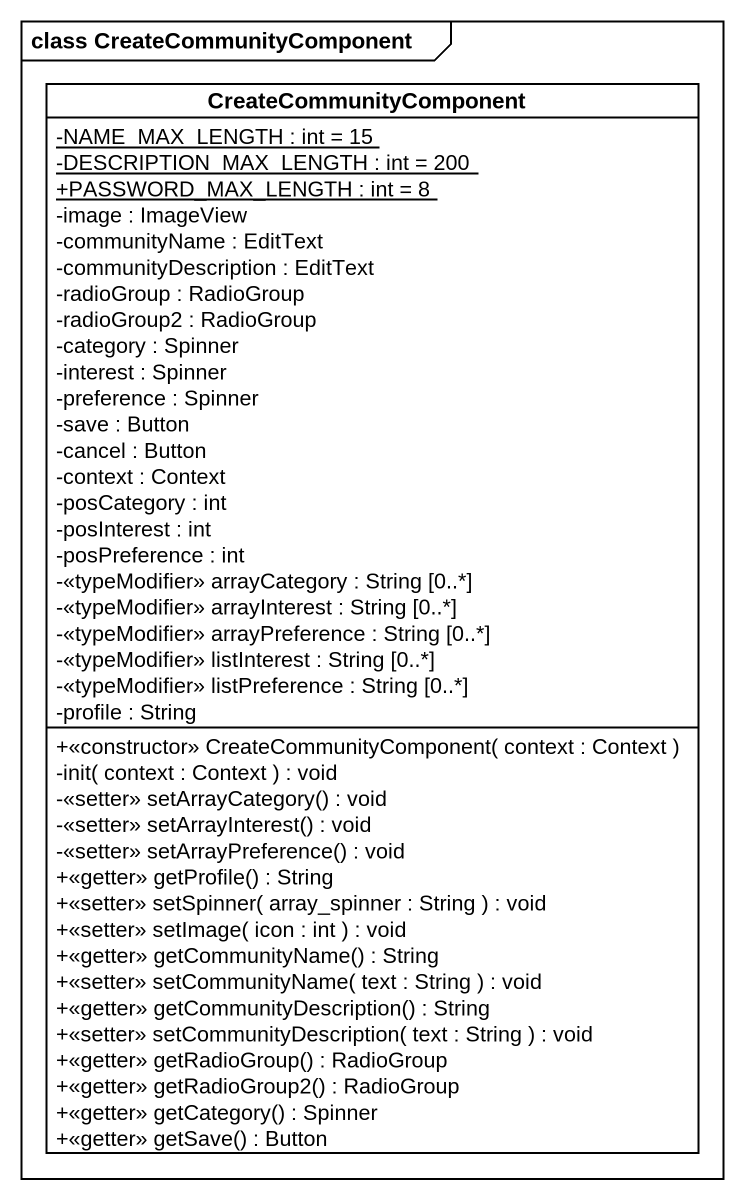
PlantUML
@startuml
mainframe class CreateCommunityComponent
hide circle
hide empty members
skinparam classAttributeIconSize 0
class CreateCommunityComponent {
  {static} -NAME_MAX_LENGTH : int = 15
  {static} -DESCRIPTION_MAX_LENGTH : int = 200
  {static} +PASSWORD_MAX_LENGTH : int = 8
  -image : ImageView
  -communityName : EditText
  -communityDescription : EditText
  -radioGroup : RadioGroup
  -radioGroup2 : RadioGroup
  -category : Spinner
  -interest : Spinner
  -preference : Spinner
  -save : Button
  -cancel : Button
  -context : Context
  -posCategory : int
  -posInterest : int
  -posPreference : int
  -<<typeModifier>> arrayCategory : String [0..*]
  -<<typeModifier>> arrayInterest : String [0..*]
  -<<typeModifier>> arrayPreference : String [0..*]
  -<<typeModifier>> listInterest : String [0..*]
  -<<typeModifier>> listPreference : String [0..*]
  -profile : String
  +<<constructor>> CreateCommunityComponent( context : Context )
  -init( context : Context ) : void
  -<<setter>> setArrayCategory() : void
  -<<setter>> setArrayInterest() : void
  -<<setter>> setArrayPreference() : void
  +<<getter>> getProfile() : String
  +<<setter>> setSpinner( array_spinner : String ) : void
  +<<setter>> setImage( icon : int ) : void
  +<<getter>> getCommunityName() : String
  +<<setter>> setCommunityName( text : String ) : void
  +<<getter>> getCommunityDescription() : String
  +<<setter>> setCommunityDescription( text : String ) : void
  +<<getter>> getRadioGroup() : RadioGroup
  +<<getter>> getRadioGroup2() : RadioGroup
  +<<getter>> getCategory() : Spinner
  +<<getter>> getSave() : Button
}
@enduml
